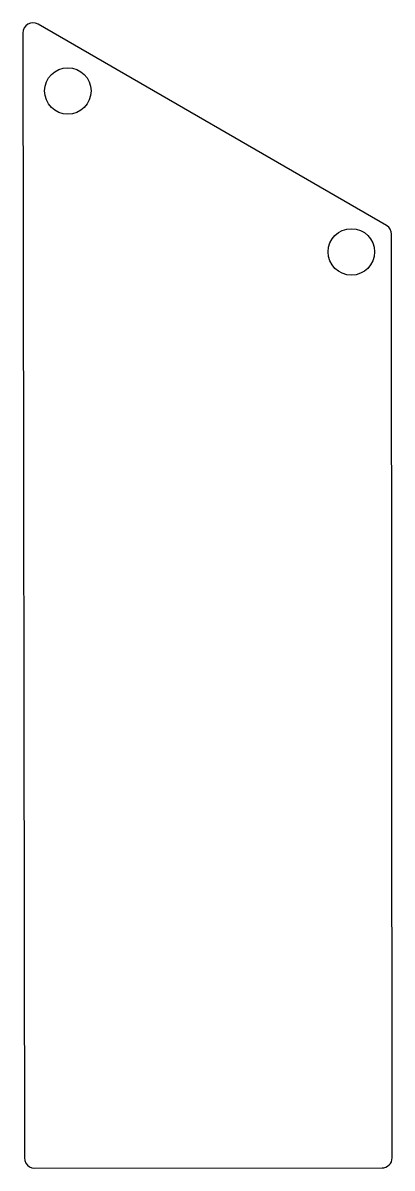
# Model space of a CAD drawing. Header units: millimetres. Extents: x -1.1 to 17.2, y 44.3 to 101.
import ezdxf

# ---------------------------------------------------------------- set-up
doc = ezdxf.new("R2010")
doc.units = ezdxf.units.MM
doc.layers.get('0').update_dxf_attribs({"linetype": 'CONTINUOUS'})

msp = doc.modelspace()

# ---------------------------------------------------------------- linework, layer by layer
msp.add_lwpolyline([(16.73, 44.309, 0.414214), (17.23, 44.809), (17.206, 90.515, 0.267841), (16.956, 90.948), (-0.304, 100.911, 0.57776), (-1.054, 100.477), (-0.98, 44.8), (-0.963, 44.671), (-0.913, 44.55), (-0.834, 44.446), (-0.73, 44.367), (-0.609, 44.317), (-0.48, 44.3)], format="xyb", close=True)
for centre in [(1.17, 97.61), (15.212, 89.644)]:
    msp.add_circle(centre, 1.15)

doc.saveas('drawing.dxf')
